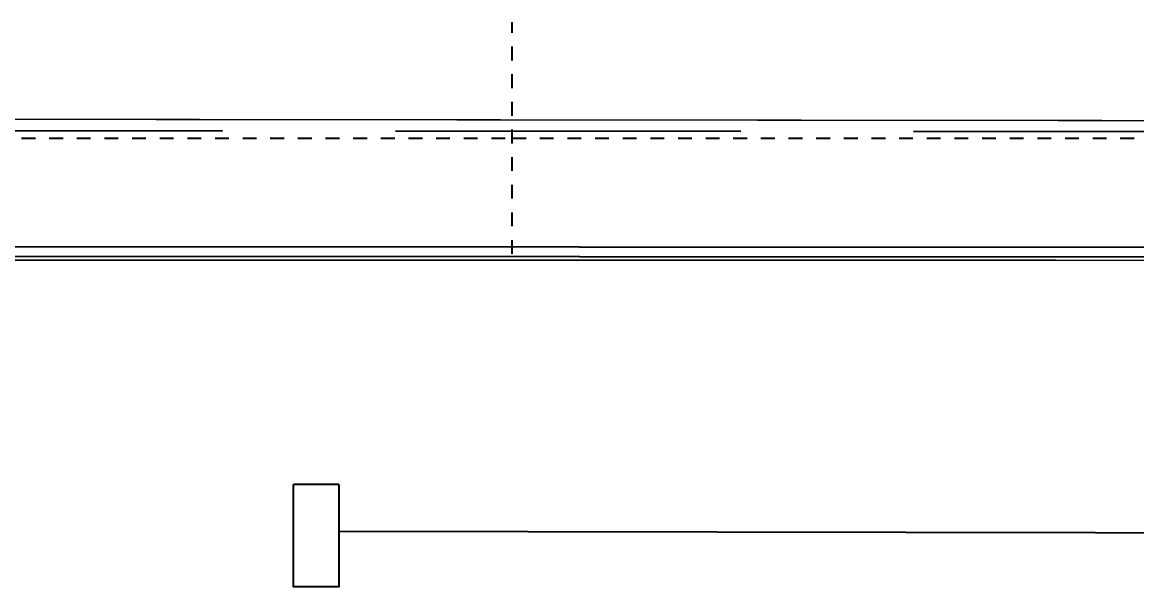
# Model space of a CAD drawing. Header units: millimetres. Extents: x -37020 to 35906, y -101 to 52234.
# Drawn here: x -116.07 to -108, y 318.75 to 322.83 of the extents above; entities that cross this region are included whole.
import ezdxf

# ---------------------------------------------------------------- set-up
doc = ezdxf.new("R2010")
doc.units = ezdxf.units.MM
doc.header["$PDMODE"] = 35
doc.header["$PDSIZE"] = 1
for name, pattern in [('CENTROX2', [101.6, 63.5, -12.7, 12.7, -12.7]), ('DASHED2', [0.375, 0.25, -0.125]), ('TRAZO_Y_PUNTO2', [12.7, 6.35, -3.175, 0, -3.175])]:
    doc.linetypes.add(name, pattern=pattern)
for name, color, linetype in [('Catenaria', 2, 'Continuous'), ('catenaria_oll_explicación_apagar', 40, 'Continuous'), ('Eje unifilar', 4, 'CENTROX2'), ('ME-RIELES', 240, 'TRAZO_Y_PUNTO2'), ('R10', 240, 'Continuous'), ('unifilar VIAS Ppales', 5, 'DASHED2')]:
    doc.layers.add(name, color=color, linetype=linetype)
doc.styles.add('Romans', font='romans.shx', dxfattribs={"width": 0.8})
doc.styles.get("Standard").update_dxf_attribs({"font": 'arial.ttf'})
doc.dimstyles.get("Standard").update_dxf_attribs({"dimtxt": 0.18, "dimasz": 0.18, "dimexe": 0.18, "dimexo": 0.0625, "dimgap": 0.09, "dimtad": 0, "dimtih": 1, "dimtoh": 1, "dimdec": 4, "dimzin": 0, "dimdsep": 46, "dimtxsty": 'Standard', "dimcen": 0.09, "dimadec": 0, "dimazin": 0, "dimtfac": 1, "dimtdec": 4, "dimtofl": 0, "dimtmove": 0, "dimatfit": 3, "dimfxl": 1, "dimtolj": 1, "dimtzin": 0, "dimarcsym": 0})

# ---------------------------------------------------------------- blocks, each defined once
blk = doc.blocks.new('enlace tol')
at = {"layer": 'Eje unifilar'}
for p, q in [((-462.2, -40979.7, -11480), (-462.2, -42655.7, -11480)), ((-462.2, -40979.7, -11480), (-462.2, -42655.7, -11480)), ((-462.2, -40979.7, -11480), (-462.2, -42655.7, -11480)), ((-462.2, -40979.7, -11480), (-462.2, -42655.7, -11480)), ((-5212.2, -41817.7, -11480), (-462.2, -41817.7, -11480)), ((-462.2, -41817.7, -11480), (5356.8, -41817.7, -11480))]:
    blk.add_line(p, q, dxfattribs=at)
blk = doc.blocks.new('*D247')
at = {"layer": 'Defpoints', "color": 0, "transparency": 16777216}
for p in [(-88.7321, 326.8498), (-88.665, 326.1783), (-136.0816, 321.442)]:
    blk.add_point(p, dxfattribs=at)
at = {"layer": 'Catenaria', "color": 3, "linetype": 'Continuous', "transparency": 16777216, "insert": (-113.2737, 324.7753), "char_height": 0.5, "attachment_point": 5, "rotation": 5.70413, "style": 'Romans'}
blk.add_mtext('\\A1;47.65', dxfattribs=at)

msp = doc.modelspace()

# ---------------------------------------------------------------- linework, layer by layer
at = {"layer": 'Catenaria', "color": 90, "ltscale": 0.1, "const_width": 0.01, "elevation": -11.48}
msp.add_lwpolyline([(35.4748, 322.1038), (3.6992, 321.7735), (-52.4617, 322.2083), (-107.4143, 322.1219), (-158.8467, 322.1789), (-218.1735, 322.0931), (-282.0546, 322.1683), (-282.0546, 322.1683), (-342.3177, 318.8864)], dxfattribs=at)
at = {"layer": 'catenaria_oll_explicación_apagar', "linetype": 'Continuous'}
for points in [[(-113.7752, 319.4884), (-113.7752, 318.7496), (-114.1024, 318.7496), (-114.1024, 319.4884)], [(-113.7752, 319.4884), (-114.1024, 319.4884)], [(-106.932, 319.137), (-113.7752, 319.1492)]]:
    msp.add_lwpolyline(points, dxfattribs=at)
at = {"layer": 'ME-RIELES', "color": 8, "ltscale": 0.1, "const_width": 0.01}
msp.add_lwpolyline([(-342.2865, 321.123), (59.3197, 321.1045)], dxfattribs=at)
at = {"layer": 'unifilar VIAS Ppales', "ltscale": 10}
msp.add_line((-124.6161, 322.056, -11.48), (-85.7484, 322.0296, -11.48), dxfattribs=at)
at = {"layer": 'unifilar VIAS Ppales', "color": 251, "linetype": 'Continuous', "ltscale": 10}
for p, q in [((-124.6167, 321.218, -11.48), (-85.7489, 321.1916, -11.48)), ((-124.6167, 321.1482, -11.48), (-85.749, 321.1217, -11.48))]:
    msp.add_line(p, q, dxfattribs=at)

# ---------------------------------------------------------------- block references
at = {"layer": 'R10', "linetype": 'Continuous', "xscale": -0.001, "yscale": 0.001, "zscale": 0.001, "rotation": 180}
msp.add_blockref('enlace tol', (-112.0584, 280.178), dxfattribs=at)

# ---------------------------------------------------------------- dimensions: what is measured, and where the dimension line sits
at = {"layer": 'Catenaria', "linetype": 'Continuous'}
dim = msp.add_linear_dim(base=(-88.7321, 326.8498), p1=(-136.0816, 321.442), p2=(-88.665, 326.1783), angle=5.70413, dimstyle='Standard', override={"dimscale": 0.1, "dimtxt": 5, "dimasz": 2.5, "dimexe": 1, "dimexo": 1, "dimgap": 1.25, "dimtad": 1, "dimtih": 0, "dimtoh": 0, "dimdec": 2, "dimzin": 1, "dimtxsty": 'Romans', "dimcen": 1, "dimse1": 1, "dimse2": 1, "dimsd1": 1, "dimsd2": 1, "dimclrd": 2, "dimclre": 1, "dimclrt": 3, "dimaunit": 1, "dimadec": 3, "dimtdec": 2, "dimtix": 1, "dimtofl": 1, "dimatfit": 0, "dimtzin": 8}, dxfattribs=at)
dim.commit()
dim.dimension.update_dxf_attribs({"geometry": '*D247', "text_midpoint": (-113.2364, 324.4022), "dimtype": 161})

doc.saveas('drawing.dxf')
